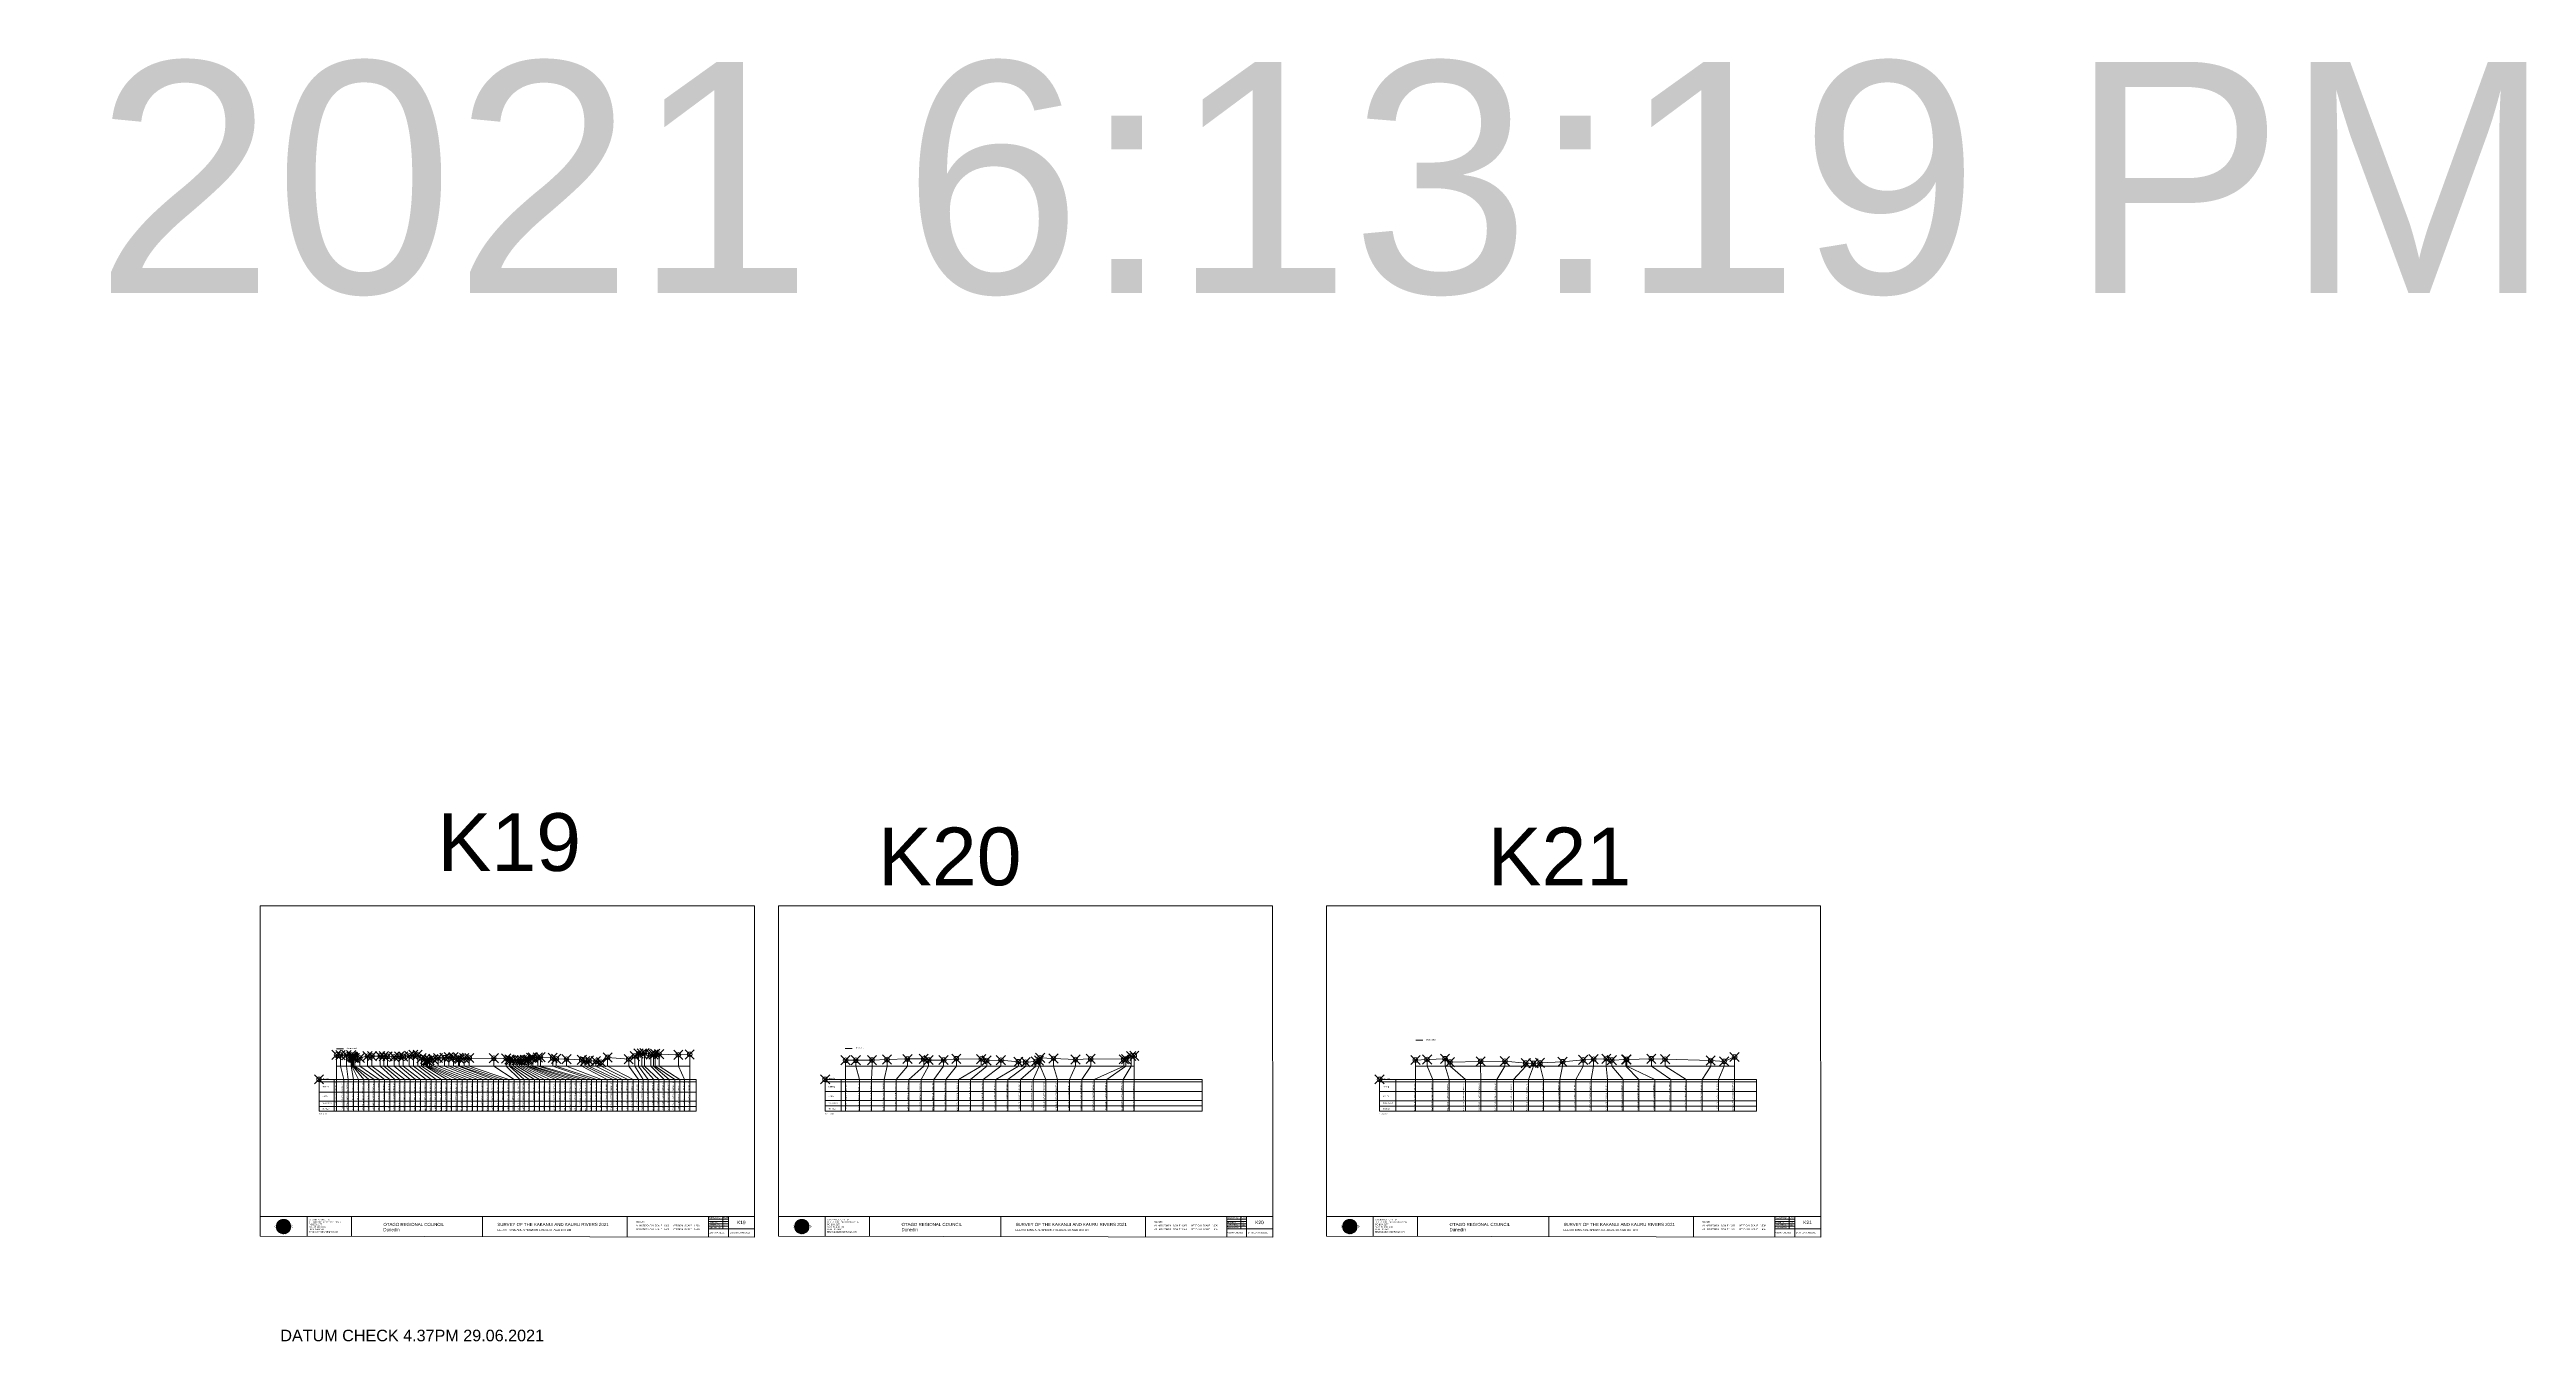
# Model space of a CAD drawing. Header units: millimetres. Extents: x -13804604 to 13046302109, y -19137686871 to 1424966580.
# Drawn here: x -803115 to 268924, y -68399 to 490536 of the extents above; entities that cross this region are included whole.
import ezdxf

# ---------------------------------------------------------------- set-up
doc = ezdxf.new("R2010")
doc.units = ezdxf.units.MM
doc.header["$PDMODE"] = 35
doc.header["$PDSIZE"] = 2000
doc.layers.get('0').update_dxf_attribs({"lineweight": 0})
doc.layers.add('geo', color=7, linetype='Continuous', lineweight=0)
doc.styles.get("Standard").update_dxf_attribs({"font": 'arial.ttf'})

# ---------------------------------------------------------------- blocks, each defined once
blk = doc.blocks.new('Geomatics_Circle_SPT')
at = {"layer": 'geo', "color": 2, "linetype": 'Continuous', "lineweight": 0}
for p, q in [((0, 25.2), (-25.2, 0)), ((-24.7, 4.9), (-4.9, 24.7)), ((-24.7, -4.9), (4.9, 24.7)), ((4.9, -24.7), (-24.7, 4.9)), ((-24.7, 0), (0, -24.7)), ((-9.7, 23.3), (-23.3, 9.6)), ((9.7, 23.3), (-23.3, -9.7)), ((-23.3, 9.7), (9.7, -23.3)), ((-21, 14), (-14, 21)), ((-21, -14), (14, 21)), ((14, -21), (-21, 14)), ((0, 0), (-17.8, 17.8)), ((0, 0), (-17.8, -17.8)), ((-14, 21), (21, -14)), ((21, 14), (-14, -21)), ((23.3, -9.7), (-9.7, 23.3)), ((-9.7, -23.3), (23.3, 9.7)), ((-4.9, 24.7), (24.7, -4.9)), ((24.7, 4.9), (-4.9, -24.7)), ((25.2, 0), (0, 25.2)), ((0, 0), (17.8, 17.8)), ((0, 0), (17.8, -17.8)), ((0, -24.8), (25.2, 0)), ((4.9, 24.7), (24.7, 4.9)), ((23.3, 9.7), (9.7, 23.3)), ((14, 21), (21, 14)), ((17.8, 18.1), (17.8, 18.1)), ((-4.9, -24.7), (-24.7, -4.9)), ((-23.3, -9.7), (-9.7, -23.3)), ((-14, -21), (-21, -14)), ((-17.8, -17.8), (-17.8, -17.8)), ((24.7, -4.9), (4.9, -24.7)), ((4.9, -24.7), (4.9, -24.7)), ((9.7, -23.3), (23.3, -9.7)), ((21, -14), (14, -21)), ((18.1, -17.8), (18.1, -17.8))]:
    blk.add_line(p, q, dxfattribs=at)
at = {"layer": 'geo', "color": 1, "linetype": 'Continuous', "lineweight": 0}
for p, q in [((-25.2, 0), (9.7, 23.3)), ((-25.2, 0), (-9.6, 23.3)), ((-25.2, 0), (23.3, 9.7)), ((-25.2, 0), (-23.3, 9.7)), ((-23.3, -9.7), (-25.2, 0)), ((-9.6, -23.3), (-25.2, 0)), ((9.7, -23.3), (-25.2, 0)), ((-4.9, 24.8), (-24.7, -4.9)), ((4.9, 24.7), (-24.7, 4.9)), ((14, 21), (-24.7, -4.9)), ((-14, 21), (-24.7, 4.9)), ((21, 14), (-24.7, 4.9)), ((-21, 14), (-24.7, -4.9)), ((0, 0), (-24.7, 4.9)), ((-24.7, 4.9), (-21, -14)), ((-24.7, 4.9), (-4.9, -24.7)), ((-24.7, 4.9), (14, -21)), ((-24.7, 4.9), (-24.7, 4.9)), ((0, 0), (-24.7, -4.9)), ((-23.3, 9.7), (0, 25.2)), ((-23.3, -9.6), (0, 25.2)), ((-23.3, -9.6), (17.8, 17.8)), ((-23.3, 9.7), (-17.8, 17.9)), ((-23.3, -9.6), (-17.8, 17.9)), ((-23.3, 9.7), (17.8, 17.8)), ((-17.8, -17.8), (-23.3, 9.7)), ((0, -25.2), (-23.3, 9.7)), ((-23.3, 9.7), (17.8, -17.8)), ((-23.3, 9.7), (25.2, 0)), ((-23.3, 9.4), (-23.3, 9.4)), ((-23.3, -9.7), (25.2, 0)), ((4.9, 24.8), (-21, -14)), ((-4.9, 24.7), (-21, 14)), ((14, 21), (-21, 14)), ((-14, 21), (-21, -14)), ((0, 0), (-21, 14)), ((-21, 14), (-14, -21)), ((-21, 14), (4.9, -24.7)), ((-21, 14), (-21, 14)), ((24.7, 4.9), (-21, 14)), ((0, 0), (-21, -14)), ((-17.9, 17.6), (-17.9, 17.6)), ((-17.8, 17.8), (9.7, 23.3)), ((-17.8, 17.8), (-9.6, 23.3)), ((-17.8, -17.8), (9.7, 23.3)), ((-17.8, -17.8), (-9.7, 23.3)), ((-9.7, -23.3), (-17.8, 17.8)), ((-17.8, 17.8), (9.7, -23.3)), ((-17.8, 17.8), (23.3, -9.6)), ((-17.8, 17.8), (23.3, 9.7)), ((-17.8, -17.8), (23.3, 9.7)), ((4.9, 24.7), (-14, 21)), ((-4.9, 24.7), (-14, -20.9)), ((0, 0), (-14, 21)), ((-14, 21), (-4.9, -24.7)), ((-14, 21), (-14, 21)), ((24.7, -4.9), (-14, 21)), ((21, 14), (-14, 21)), ((-14, -21), (24.7, 4.9)), ((0, 0), (-14, -21)), ((-9.8, 23.1), (-9.8, 23.1)), ((-9.7, 23.3), (0, 25.2)), ((-9.7, 23.3), (0, -25.2)), ((-9.7, -23.3), (0, 25.2)), ((-9.6, 23.3), (17.8, -17.8)), ((-9.6, 23.3), (25.2, 0)), ((-9.6, 23.3), (17.8, 17.8)), ((-9.6, -23.3), (17.8, 17.9)), ((25.2, 0), (-9.6, -23.3)), ((0, 0), (-4.9, 24.7)), ((-4.9, 24.7), (-4.9, 24.7)), ((21, -14), (-4.9, 24.7)), ((24.8, 4.9), (-4.9, 24.7)), ((14, 21), (-4.9, 24.7)), ((-4.9, -24.7), (21, 14)), ((0, 0), (-4.9, -24.7)), ((-0.2, 25.1), (-0.2, 25.1)), ((0, 25.2), (9.7, -23.3)), ((0, 25.2), (23.3, -9.7)), ((0, 25.2), (23.3, 9.7)), ((0, 25.2), (9.7, 23.3)), ((0, 0), (4.9, 24.7)), ((0, -25.2), (9.7, 23.3)), ((0, 0), (14, 21)), ((0, 0), (21, 14)), ((23.3, 9.7), (0, -25.2)), ((0, 0), (24.8, 4.9)), ((0, 0), (4.9, -24.7)), ((0, 0), (14, -21)), ((0, 0), (21, -14)), ((0, 0), (24.8, -4.9)), ((21, 14), (4.9, 24.8)), ((14, -21), (4.9, 24.7)), ((24.7, -4.9), (4.9, 24.7)), ((4.9, 24.7), (4.9, 24.7)), ((4.9, -24.7), (14, 21)), ((4.9, -24.7), (24.7, 4.9)), ((9.4, 23.3), (9.4, 23.3)), ((9.7, 23.3), (17.8, -17.8)), ((9.7, 23.3), (25.2, 0)), ((9.7, 23.3), (17.8, 17.9)), ((17.8, 17.8), (9.7, -23.3)), ((25.2, 0), (9.7, -23.3)), ((21, -14), (14, 21)), ((24.7, 4.9), (14, 21)), ((14, 21), (14, 21)), ((14, -21), (21, 14)), ((17.6, 17.9), (17.6, 17.9)), ((17.8, 17.8), (23.3, -9.7)), ((17.8, 17.8), (23.3, 9.7)), ((23.3, 9.7), (17.8, -17.8)), ((24.7, -4.9), (21, 14)), ((21, 14), (21, 14)), ((21, -14), (24.7, 4.9)), ((23.1, 9.8), (23.1, 9.8)), ((23.3, 9.7), (25.2, 0)), ((25.2, 0), (23.3, -9.6)), ((24.7, 4.9), (24.7, 4.9)), ((25.1, 0.2), (25.1, 0.2)), ((-25.2, 0), (23.3, -9.7)), ((-25.1, -0.2), (-25.1, -0.2)), ((-24.7, -4.9), (-24.7, -4.9)), ((-24.7, -4.9), (-14, -21)), ((-24.7, -4.9), (4.9, -24.7)), ((-24.7, -4.9), (21, -14)), ((-17.8, -17.8), (-23.3, -9.7)), ((0, -25.2), (-23.3, -9.6)), ((17.8, -17.8), (-23.3, -9.6)), ((-23.1, -9.8), (-23.1, -9.8)), ((-21, -14), (24.7, -4.9)), ((-21, -14), (-21, -14)), ((-21, -14), (-4.9, -24.7)), ((-21, -14), (14, -21)), ((23.3, -9.7), (-17.8, -17.8)), ((-9.6, -23.3), (-17.8, -17.8)), ((9.7, -23.3), (-17.8, -17.8)), ((-17.6, -17.9), (-17.6, -17.9)), ((-14, -21), (21, -14)), ((-14, -21), (-14, -21)), ((-14, -21), (4.9, -24.7)), ((17.8, -17.8), (-9.7, -23.3)), ((0, -25.2), (-9.7, -23.3)), ((-9.4, -23.3), (-9.4, -23.3)), ((-4.9, -24.7), (24.7, -4.9)), ((-4.9, -24.7), (14, -21)), ((-4.9, -24.7), (-4.9, -24.7)), ((23.3, -9.6), (0, -25.2)), ((9.7, -23.3), (0, -25.2)), ((0.2, -25.1), (0.2, -25.1)), ((4.9, -24.7), (21, -14)), ((4.9, -24.7), (4.9, -24.7)), ((17.8, -17.8), (9.7, -23.3)), ((9.8, -23.1), (9.8, -23.1)), ((14, -21), (24.7, -4.9)), ((14, -21), (14, -21)), ((23.3, -9.6), (17.8, -17.8)), ((17.9, -17.6), (17.9, -17.6)), ((21, -14), (21, -14)), ((23.3, -9.4), (23.3, -9.4)), ((24.7, -4.9), (24.7, -4.9))]:
    blk.add_line(p, q, dxfattribs=at)
at = {"layer": 'geo', "color": 114, "linetype": 'Continuous', "lineweight": 0}
for p, q in [((17.9, 17.8), (-25.2, 0)), ((-24.7, 4.9), (14, 21)), ((-24.7, -4.9), (21, 14)), ((-14, -21), (-24.7, 4.9)), ((9.7, 23.3), (-23.3, 9.7)), ((0, 0), (-23.3, 9.7)), ((-23.3, 9.7), (-9.7, -23.3)), ((0, 0), (-23.3, -9.7)), ((-4.9, -24.7), (-21, 14)), ((-20.9, 14), (4.9, 24.7)), ((24.8, 4.9), (-20.9, -14)), ((0, 25.2), (-17.8, 17.8)), ((-17.8, 17.8), (0, -25.2)), ((-14, 21), (-4.9, 24.7)), ((4.9, -24.7), (-14, 21)), ((0, 0), (-9.7, 23.3)), ((0, 0), (-9.7, -23.3)), ((-4.9, 24.7), (14, -21)), ((17.8, -17.8), (0, 25.2)), ((0, 0), (9.7, 23.3)), ((0, 0), (23.3, 9.7)), ((0, 0), (9.7, -23.3)), ((0, 0), (23.3, -9.7)), ((4.9, 24.7), (21, -14)), ((23.3, -9.7), (9.7, 23.3)), ((14, 21), (24.7, -4.9)), ((25.2, 0), (17.8, 17.8)), ((21, 14), (24.7, 4.9)), ((-25.2, 0), (-17.8, -17.8)), ((-21, -14), (-24.7, -4.9)), ((-17.8, -17.8), (25.2, 0)), ((24.8, -4.9), (-14, -21)), ((-9.6, -23.3), (23.3, -9.7)), ((21, -14), (-4.9, -24.8)), ((0, -25.2), (17.9, -17.8)), ((14, -21), (4.9, -24.8))]:
    blk.add_line(p, q, dxfattribs=at)
at = {"layer": 'geo', "color": 250, "linetype": 'Continuous', "lineweight": 0}
for p, q in [((0, 0), (-25.2, 0)), ((24.7, 4.9), (-24.7, 4.9)), ((-24.7, 4.9), (-24.7, -4.9)), ((-23.3, 9.7), (23.3, 9.7)), ((-23.3, 9.7), (-23.3, 9.7)), ((-23.3, -9.7), (-23.3, 9.7)), ((21, 14), (-21, 14)), ((-21, 14), (-21, -14)), ((-17.8, 17.8), (17.8, 17.8)), ((-17.8, -17.8), (-17.8, 17.8)), ((-14, 21), (-14, 21)), ((14, 21), (-14, 21)), ((-14, 20.9), (-14, -21)), ((-9.7, 23.3), (9.7, 23.3)), ((-9.7, -23.3), (-9.7, 23.3)), ((-4.9, 24.7), (4.9, 24.7)), ((-4.9, 24.7), (-4.9, -24.7)), ((0, 0), (0, 25.2)), ((0, 0), (0, -25.2)), ((0, 0), (25.2, 0)), ((4.9, 24.7), (4.9, -24.7)), ((9.7, -23.3), (9.7, 23.3)), ((14, 21), (14, -21)), ((17.8, -17.8), (17.8, 17.8)), ((21, 14), (21, 14)), ((21, -14), (21, 14)), ((23.3, 9.7), (23.3, -9.7)), ((24.7, 4.9), (24.7, 4.9)), ((24.7, -4.9), (24.7, 4.9)), ((-24.7, -4.9), (24.7, -4.9)), ((23.3, -9.7), (-23.3, -9.7)), ((-21, -14), (21, -14)), ((17.8, -17.8), (-17.8, -17.8)), ((-14, -21), (14, -21)), ((9.7, -23.3), (-9.7, -23.3)), ((-4.9, -24.7), (4.9, -24.7))]:
    blk.add_line(p, q, dxfattribs=at)
blk = doc.blocks.new('GeomaticsNZ TITLE BLOCK')
at = {"color": 7, "linetype": 'Continuous', "lineweight": 0}
for p, q in [((0, 95), (0, 1579)), ((0, 1579), (2363, 1579)), ((2363, 1579), (2364, 95)), ((2364, 95), (0, 95)), ((0, 95), (0, 0)), ((0, 0), (2364, -4)), ((16, 95), (2364, 95)), ((224, 95), (224, 0)), ((2364, 95), (383, 95)), ((436, 95), (436, -1)), ((1063, 95), (1063, -2)), ((1755, 95), (1755, -3)), ((2144, 95), (2144, -3)), ((2144, 82), (2239, 82)), ((2144, 71), (2239, 71)), ((2144, 60), (2239, 60)), ((2144, 49), (2239, 49)), ((2144, 35), (2364, 35)), ((2212, 95), (2212, 36)), ((2239, 95), (2239, -3)), ((2364, -4), (2364, 95))]:
    blk.add_line(p, q, dxfattribs=at)
at = {"color": 7, "linetype": 'Continuous', "lineweight": 0, "xscale": 1.36, "yscale": 1.36, "zscale": 1.36}
blk.add_blockref('Geomatics_Circle_SPT', (112, 46), dxfattribs=at)
at = {"color": 7, "linetype": 'Continuous', "lineweight": 0}
for s, p in [('PK&RR', (2213, 85)), ('ST', (2220, 64)), ('PK', (2220, 51))]:
    blk.add_text(s, height=5, dxfattribs=at).set_placement(p)
at = {"color": 7, "linetype": 'Continuous', "lineweight": 0, "attachment_point": 1}
for s, width, heights, insert, char_height in [('{\\C256;Geomatics N.Z. LTD                   }', 125.08, [15.8], (69, 50), 7), ('{\\C256;GEOMATICS N.Z. LTD                   \\PTELEPHONE:  M 021 023 6 00 55;\\PPO BOX 2177\\PSOUTH DUNEDIN\\PDUNEDIN 9044\\PEmail: geomaticsnz@gmail.com}', 3535.73, [94.7], (234, 83), 7), ('{\\C256;OTAGO REGIONAL COUNCIL\\PDunedin}', 3535.73, [0], (589, 64), 15), ('{\\C256;SURVEY OF THE KAKANUI AND KAURU RIVERS 2021}', 3535.73, [0], (1134, 64), 15), ('{\\C256;ELEVATIONS ARE SHOWN IN LOCAL OTAGO DATUM}', 3535.73, [0], (1134, 35), 10), ('{\\C256;Surveyed by:}', 3535.73, [0], (2145, 92), 7), ('{\\C256;Checked by:}', 3535.73, [0], (2145, 59), 7), ('{\\C256;Approved by:}', 3535.73, [0], (2145, 46), 7), ('{\\C256;JOB No 0032021}', 3535.73, [0], (2145, 21), 7), ('{\\C256;Drawn by:}', 3535.73, [0], (2146, 70), 7), ('{\\C256;Drawn:16-JUNE-2021}', 3535.73, [0], (2245, 21), 7)]:
    blk.add_mtext_dynamic_manual_height_columns(s, width=width, gutter_width=159, heights=heights, dxfattribs=dict(at, insert=insert, char_height=char_height))

msp = doc.modelspace()

# ---------------------------------------------------------------- linework, layer by layer
at = {"color": 7, "lineweight": 0}
for p, q in [((-678924.852, 55554), (-678924.852, 31248.305)), ((-677177.599, 55504), (-677177.599, 50743.884)), ((-674606.679, 55464), (-674606.679, 50703.884)), ((-672552.59, 55504), (-672552.59, 50743.884)), ((-672306.163, 54924), (-672306.163, 50743.884)), ((-671864.616, 54744), (-671864.616, 50743.884)), ((-671514.081, 54334), (-671514.081, 50743.884)), ((-670949.373, 54214), (-670949.373, 50743.884)), ((-668845.198, 54254), (-668845.198, 50743.884)), ((-665461.04, 55024), (-665461.04, 50743.884)), ((-663569.022, 55065), (-663569.022, 50743.884)), ((-660004.256, 55095), (-660004.256, 50743.884)), ((-658472.622, 55005), (-658472.622, 50743.884)), ((-656869.519, 54945), (-656869.519, 50743.884)), ((-653988.609, 54745), (-653988.609, 50743.884)), ((-651742.943, 54955), (-651742.943, 50743.884)), ((-649990.196, 54905), (-649990.196, 50743.884)), ((-647417.953, 55504), (-647417.953, 50743.884)), ((-645643.851, 55504), (-645643.851, 50743.884)), ((-643765.997, 55605), (-643765.997, 50844.884)), ((-642161.897, 54185), (-642161.897, 50743.884)), ((-640551.089, 53855), (-640551.089, 50743.884)), ((-637060.523, 53765), (-637060.523, 50743.884)), ((-632196.846, 54326), (-632196.846, 50743.884)), ((-630254.223, 54626), (-630254.223, 50743.884)), ((-628236.402, 54546), (-628236.402, 50743.884)), ((-626155.499, 54286), (-626155.499, 50743.884)), ((-625727.34, 54286), (-625727.34, 50743.884)), ((-623694.114, 54196), (-623694.114, 50743.884)), ((-621431.197, 54226), (-621431.197, 50743.884)), ((-610804.611, 54116), (-610804.611, 50743.884)), ((-605439.805, 54007), (-605439.805, 50743.884)), ((-604062, 53617), (-604062, 50743.884)), ((-595844.497, 53607), (-595844.497, 50743.884)), ((-594702.533, 54307), (-594702.533, 50743.884)), ((-591780.117, 54417), (-591780.117, 50743.884)), ((-590642.49, 54587), (-590642.49, 50743.884)), ((-585355.148, 54287), (-585355.148, 50743.884)), ((-583807.732, 53857), (-583807.732, 50743.884)), ((-579368.558, 53717), (-579368.558, 50743.884)), ((-561568.061, 54494), (-561568.061, 50743.884)), ((-552451.336, 53744), (-552451.336, 50743.884)), ((-549783.07, 55054), (-549783.07, 50743.884)), ((-548174.889, 56129), (-548174.889, 50743.884)), ((-546748.829, 56199), (-546748.829, 50743.884)), ((-545604.52, 56389), (-545604.52, 50743.884)), ((-542884.158, 55749), (-542884.158, 50743.884)), ((-541708.775, 55749), (-541708.775, 50743.884)), ((-540945.28, 56119), (-540945.28, 50743.884)), ((-539308.131, 55899), (-539308.131, 50743.884)), ((-530945.809, 55609), (-530945.809, 50743.884)), ((-526048.617, 55779), (-526048.617, 31248.305)), ((-431801.014, 53838), (-431801.014, 50743.884)), ((-424781.344, 53868), (-424781.344, 50743.884)), ((-410637.162, 53949), (-410637.162, 50743.884)), ((-399850.258, 53810), (-399850.258, 50743.884)), ((-374381.685, 54291), (-374381.685, 50743.884)), ((-368593.044, 54061), (-368593.044, 50743.884)), ((-352490.931, 53852), (-352490.931, 50743.884)), ((-338186.315, 53703), (-338186.315, 50743.884)), ((-337213.005, 53783), (-337213.005, 50743.884)), ((-333613.301, 55203), (-333613.301, 31248.305)), ((-73827.722, 54666), (-73827.722, 31248.305)), ((-678924.852, 50743.884), (-526048.617, 50743.884)), ((-678924.852, 45000), (-526048.617, 45000)), ((-677177.599, 50743.884), (-675750.982, 45000)), ((-675750.982, 31248.305), (-675750.982, 45000)), ((-674606.679, 50743.884), (-673923.922, 45000)), ((-673923.922, 31248.305), (-673923.922, 45000)), ((-672552.59, 50743.884), (-671539.394, 45000)), ((-672306.163, 50743.884), (-669412.193, 45000)), ((-671864.616, 50743.884), (-667096.28, 45000)), ((-671539.394, 31248.305), (-671539.394, 45000)), ((-671514.081, 50743.884), (-664866.151, 45000)), ((-670949.373, 50743.884), (-662636.01, 45000)), ((-669412.193, 31248.305), (-669412.193, 45000)), ((-660435.496, 45000), (-668845.198, 50743.884)), ((-667096.28, 31248.305), (-667096.28, 45000)), ((-658196.928, 45000), (-665461.04, 50743.884)), ((-664866.151, 31248.305), (-664866.151, 45000)), ((-655878.89, 45000), (-663569.022, 50743.884)), ((-662636.01, 31248.305), (-662636.01, 45000)), ((-660435.496, 31248.305), (-660435.496, 45000)), ((-653653.581, 45000), (-660004.256, 50743.884)), ((-651449.327, 45000), (-658472.622, 50743.884)), ((-658196.928, 31248.305), (-658196.928, 45000)), ((-656869.519, 50743.884), (-649296.604, 45000)), ((-655878.89, 31248.305), (-655878.89, 45000)), ((-653988.609, 50743.884), (-646983.556, 45000)), ((-653653.581, 31248.305), (-653653.581, 45000)), ((-644789.501, 45000), (-651742.943, 50743.884)), ((-651449.327, 31248.305), (-651449.327, 45000)), ((-649990.196, 50743.884), (-642523.262, 45000)), ((-649296.604, 31248.305), (-649296.604, 45000)), ((-647417.953, 50743.884), (-640113.466, 45000)), ((-646983.556, 31248.305), (-646983.556, 45000)), ((-645643.851, 50743.884), (-637946.949, 45000)), ((-644789.501, 31248.305), (-644789.501, 45000)), ((-643765.997, 50844.884), (-635751.158, 45000)), ((-642523.262, 31248.305), (-642523.262, 45000)), ((-642161.897, 50743.884), (-633526.08, 45000)), ((-640551.089, 50743.884), (-631232.606, 45000)), ((-640113.466, 31248.305), (-640113.466, 45000)), ((-639895.025, 53345), (-639895.025, 50743.884)), ((-639895.025, 50743.884), (-629152.844, 45000)), ((-639469.698, 52955), (-639469.698, 50743.884)), ((-626711.394, 45000), (-639469.698, 50743.884)), ((-638598.461, 53335), (-638598.461, 50743.884)), ((-624563.819, 45000), (-638598.461, 50743.884)), ((-637946.949, 31248.305), (-637946.949, 45000)), ((-637060.523, 50743.884), (-622311.057, 45000)), ((-635751.158, 31248.305), (-635751.158, 45000)), ((-633526.08, 31248.305), (-633526.08, 45000)), ((-617860.464, 45000), (-632196.846, 50743.884)), ((-631232.606, 31248.305), (-631232.606, 45000)), ((-615593.739, 45000), (-630254.223, 50743.884)), ((-629152.844, 31248.305), (-629152.844, 45000)), ((-613268.124, 45000), (-628236.402, 50743.884)), ((-626711.394, 31248.305), (-626711.394, 45000)), ((-610971.954, 45000), (-626155.499, 50743.884)), ((-625727.34, 50743.884), (-608834.409, 45000)), ((-624563.819, 31248.305), (-624563.819, 45000)), ((-606683.738, 45000), (-623694.114, 50743.884)), ((-622311.057, 31248.305), (-622311.057, 45000)), ((-621431.197, 50743.884), (-604379.444, 45000)), ((-617860.464, 31248.305), (-617860.464, 45000)), ((-615593.739, 31248.305), (-615593.739, 45000)), ((-613268.124, 31248.305), (-613268.124, 45000)), ((-610971.954, 31248.305), (-610971.954, 45000)), ((-610804.611, 50743.884), (-601998.34, 45000)), ((-608834.409, 31248.305), (-608834.409, 45000)), ((-606683.738, 31248.305), (-606683.738, 45000)), ((-605439.805, 50743.884), (-599540.425, 45000)), ((-604379.444, 31248.305), (-604379.444, 45000)), ((-597658.593, 45000), (-604062, 50743.884)), ((-603458.658, 53347), (-603458.658, 50743.884)), ((-603458.658, 50743.884), (-595584.72, 45000)), ((-602358.147, 53247), (-602358.147, 50743.884)), ((-602358.147, 50743.884), (-593230.268, 45000)), ((-601998.34, 31248.305), (-601998.34, 45000)), ((-600876.129, 53267), (-600876.129, 50743.884)), ((-600876.129, 50743.884), (-591019.384, 45000)), ((-599706.444, 53257), (-599706.444, 50743.884)), ((-588819.149, 45000), (-599706.444, 50743.884)), ((-599540.425, 31248.305), (-599540.425, 45000)), ((-598697.113, 53327), (-598697.113, 50743.884)), ((-586533.373, 45000), (-598697.113, 50743.884)), ((-597658.593, 31248.305), (-597658.593, 45000)), ((-597375.807, 53447), (-597375.807, 50743.884)), ((-597375.807, 50743.884), (-584122.812, 45000)), ((-596449.532, 53367), (-596449.532, 50743.884)), ((-582043.245, 45000), (-596449.532, 50743.884)), ((-579742.813, 45000), (-595844.497, 50743.884)), ((-595584.72, 31248.305), (-595584.72, 45000)), ((-577419.238, 45000), (-594702.533, 50743.884)), ((-593230.268, 31248.305), (-593230.268, 45000)), ((-572827.081, 45000), (-591780.117, 50743.884)), ((-591019.384, 31248.305), (-591019.384, 45000)), ((-590642.49, 49838.592), (-590642.49, 49826.884)), ((-588819.149, 31248.305), (-588819.149, 45000)), ((-586533.373, 31248.305), (-586533.373, 45000)), ((-585355.148, 50743.884), (-568588.744, 45000)), ((-584122.812, 31248.305), (-584122.812, 45000)), ((-583807.732, 50743.884), (-566334.039, 45000)), ((-582043.245, 31248.305), (-582043.245, 45000)), ((-579742.813, 31248.305), (-579742.813, 45000)), ((-579368.558, 50743.884), (-564167.814, 45000)), ((-577419.238, 31248.305), (-577419.238, 45000)), ((-572827.081, 31248.305), (-572827.081, 45000)), ((-572758.277, 53468), (-572758.277, 50743.884)), ((-572758.277, 50743.884), (-561825.892, 45000)), ((-571273.552, 52928), (-571273.552, 50743.884)), ((-570627.222, 31248.305), (-570627.222, 45000)), ((-569647.452, 53108), (-569647.452, 50743.884)), ((-569647.452, 50743.884), (-557258.322, 45000)), ((-568588.744, 31248.305), (-568588.744, 45000)), ((-566631.448, 52828), (-566631.448, 50743.884)), ((-566631.448, 50743.884), (-555204.023, 45000)), ((-566334.039, 31248.305), (-566334.039, 45000)), ((-564416.323, 52403), (-564416.323, 50743.884)), ((-564416.323, 50743.884), (-552820.029, 45000)), ((-564167.814, 31248.305), (-564167.814, 45000)), ((-561825.892, 31248.305), (-561825.892, 45000)), ((-561568.061, 50743.884), (-550537.47, 45000)), ((-557258.322, 31248.305), (-557258.322, 45000)), ((-555204.023, 31248.305), (-555204.023, 45000)), ((-552820.029, 31248.305), (-552820.029, 45000)), ((-550537.47, 31248.305), (-550537.47, 45000)), ((-549783.07, 50743.884), (-546200.613, 45000)), ((-548174.889, 50743.884), (-543968.784, 45000)), ((-546748.829, 50743.884), (-541610.142, 45000)), ((-546200.613, 31248.305), (-546200.613, 45000)), ((-545604.52, 50743.884), (-539352.949, 45000)), ((-543968.784, 31248.305), (-543968.784, 45000)), ((-542884.158, 50743.884), (-537121.12, 45000)), ((-541708.775, 50743.884), (-534997.525, 45000)), ((-541610.142, 31248.305), (-541610.142, 45000)), ((-540945.28, 50743.884), (-532485.226, 45000)), ((-539352.949, 31248.305), (-539352.949, 45000)), ((-539308.131, 50743.884), (-530369.597, 45000)), ((-537121.12, 31248.305), (-537121.12, 45000)), ((-534997.525, 31248.305), (-534997.525, 45000)), ((-532485.226, 31248.305), (-532485.226, 45000)), ((-530945.809, 50743.884), (-528253.968, 45000)), ((-530369.597, 31248.305), (-530369.597, 45000)), ((-528253.968, 31248.305), (-528253.968, 45000)), ((-467434.344, 45000), (-316673.631, 45000)), ((-458585.362, 53277), (-458585.362, 31248.305)), ((-458585.362, 50743.884), (-333613.301, 50743.884)), ((-454151.745, 53277), (-454151.745, 50743.884)), ((-454151.745, 50743.884), (-452603.707, 45000)), ((-452603.707, 31248.305), (-452603.707, 45000)), ((-447133.653, 50743.884), (-447326.906, 45000)), ((-447326.906, 31248.305), (-447326.906, 45000)), ((-447133.653, 53357), (-447133.653, 50743.884)), ((-440633.91, 50743.884), (-441949.715, 45000)), ((-441949.715, 31248.305), (-441949.715, 45000)), ((-440633.91, 53588), (-440633.91, 50743.884)), ((-431801.014, 50743.884), (-436621.032, 45000)), ((-436621.032, 31248.305), (-436621.032, 45000)), ((-424781.344, 50743.884), (-431244.879, 45000)), ((-431244.879, 31248.305), (-431244.879, 45000)), ((-422635.517, 50743.884), (-425872.747, 45000)), ((-425872.747, 31248.305), (-425872.747, 45000)), ((-422635.517, 53379), (-422635.517, 50743.884)), ((-416168.096, 53379), (-416168.096, 50743.884)), ((-410637.162, 50743.884), (-415203.579, 45000)), ((-415203.579, 31248.305), (-415203.579, 45000)), ((-399850.258, 50743.884), (-409754.663, 45000)), ((-409754.663, 31248.305), (-409754.663, 45000)), ((-397507.069, 50743.884), (-404453.088, 45000)), ((-404453.088, 31248.305), (-404453.088, 45000)), ((-391345.794, 50743.884), (-399038.154, 45000)), ((-399038.154, 31248.305), (-399038.154, 45000)), ((-397507.069, 53190), (-397507.069, 50743.884)), ((-383798.208, 50743.884), (-393615.957, 45000)), ((-393615.957, 31248.305), (-393615.957, 45000)), ((-391345.794, 53310), (-391345.794, 50743.884)), ((-380622.062, 50743.884), (-388373.267, 45000)), ((-388373.267, 31248.305), (-388373.267, 45000)), ((-383798.208, 52650), (-383798.208, 50743.884)), ((-376213.113, 50743.884), (-382871.432, 45000)), ((-382871.432, 31248.305), (-382871.432, 45000)), ((-380622.062, 52451), (-380622.062, 50743.884)), ((-374856.593, 50743.884), (-377339.636, 45000)), ((-377339.636, 31248.305), (-377339.636, 45000)), ((-376213.113, 52721), (-376213.113, 50743.884)), ((-374856.593, 53141), (-374856.593, 50743.884)), ((-374381.685, 50743.884), (-371940.007, 45000)), ((-371940.007, 31248.305), (-371940.007, 45000)), ((-368593.044, 50743.884), (-366891.611, 45000)), ((-366891.611, 31248.305), (-366891.611, 45000)), ((-359075.751, 50743.884), (-361663.578, 45000)), ((-361663.578, 31248.305), (-361663.578, 45000)), ((-359075.751, 53572), (-359075.751, 50743.884)), ((-352490.931, 50743.884), (-356385.09, 45000)), ((-356385.09, 31248.305), (-356385.09, 45000)), ((-338186.315, 50743.884), (-350952.257, 45000)), ((-350952.257, 31248.305), (-350952.257, 45000)), ((-337213.005, 50743.884), (-345541.733, 45000)), ((-345541.733, 31248.305), (-345541.733, 45000)), ((-211940.214, 53349), (-211940.214, 31248.305)), ((-206890.852, 50743.884), (-204385.392, 45000)), ((-199132.367, 50743.884), (-197300.971, 45000)), ((-196971.057, 50743.884), (-190341.713, 45000)), ((-183719.57, 50743.884), (-183672.113, 45000)), ((-173226.303, 50743.884), (-176693.744, 45000)), ((-164191.893, 50743.884), (-169503.91, 45000)), ((-160840.936, 50743.884), (-162948.471, 45000)), ((-158025.267, 50743.884), (-156452.988, 45000)), ((-148246.549, 50743.884), (-149507.491, 45000)), ((-139342.589, 50743.884), (-142561.994, 45000)), ((-129317.31, 50743.884), (-128863.791, 45000)), ((-126929.649, 50743.884), (-122096.079, 45000)), ((-120859.956, 50743.884), (-115259.023, 45000)), ((-120496.955, 50743.884), (-108347.946, 45000)), ((-109823.73, 50743.884), (-101465.502, 45000)), ((-103877.457, 50743.884), (-94723.663, 45000)), ((-84152.318, 50743.884), (-87801.685, 45000)), ((-78308.142, 50743.884), (-80748.521, 45000)), ((-679052.478, 31248.305), (-526048.617, 31248.305)), ((-467434.344, 31248.305), (-317757.927, 31248.305))]:
    msp.add_line(p, q, dxfattribs=at)
at = {"color": 1, "linetype": 'Continuous', "lineweight": 0}
for p, q in [((-678919.664, 58153.7), (-675847.492, 58153.7)), ((-458742.993, 58410.662), (-455670.82, 58410.662)), ((-211759.644, 61920.151), (-208687.472, 61920.151))]:
    msp.add_line(p, q, dxfattribs=at)
at = {"lineweight": 0}
for p, q in [((-199132.367, 53920), (-199132.367, 50743.884)), ((-134842.709, 53723), (-134842.709, 50743.884)), ((-129317.31, 53863), (-129317.31, 50743.884)), ((-120496.955, 53613), (-120496.955, 50743.884)), ((-109823.73, 53914), (-109823.73, 50743.884)), ((-103877.457, 53734), (-103877.457, 50743.884)), ((-227450.048, 45000), (-64286.6, 45000)), ((-211940.214, 50743.884), (-73827.722, 50743.884)), ((-206890.852, 53589), (-206890.852, 50743.884)), ((-204385.392, 45000), (-204385.392, 31248.305)), ((-197300.971, 31248.305), (-197300.971, 45000)), ((-196971.057, 52460), (-196971.057, 50743.884)), ((-190341.713, 31248.305), (-190341.713, 45000)), ((-183719.57, 52790), (-183719.57, 50743.884)), ((-183672.113, 31248.305), (-183672.113, 45000)), ((-176693.744, 31248.305), (-176693.744, 45000)), ((-173226.303, 52841), (-173226.303, 50743.884)), ((-169503.91, 31248.305), (-169503.91, 45000)), ((-164191.893, 52041), (-164191.893, 50743.884)), ((-162948.471, 31248.305), (-162948.471, 45000)), ((-160840.936, 51912), (-160840.936, 50743.884)), ((-158025.267, 52112), (-158025.267, 50743.884)), ((-156452.988, 31248.305), (-156452.988, 45000)), ((-149507.491, 31248.305), (-149507.491, 45000)), ((-148246.549, 52622), (-148246.549, 50743.884)), ((-142561.994, 31248.305), (-142561.994, 45000)), ((-139342.589, 53403), (-139342.589, 50743.884)), ((-128863.791, 31248.305), (-128863.791, 45000)), ((-126929.649, 53323), (-126929.649, 50743.884)), ((-122096.079, 31248.305), (-122096.079, 45000)), ((-120859.956, 53576.674), (-120859.956, 50743.884)), ((-115259.023, 31248.305), (-115259.023, 45000)), ((-108347.946, 31248.305), (-108347.946, 45000)), ((-101465.502, 31248.305), (-101465.502, 45000)), ((-94723.663, 31248.305), (-94723.663, 45000)), ((-87801.685, 31248.305), (-87801.685, 45000)), ((-84152.318, 53115), (-84152.318, 50743.884)), ((-80748.521, 31248.305), (-80748.521, 45000)), ((-78308.142, 52785), (-78308.142, 50743.884)), ((-227450.048, 31248.305), (-64286.6, 31248.305))]:
    msp.add_line(p, q, dxfattribs=at)
at = {"color": 7, "linetype": 'Continuous', "lineweight": 0}
for p, q in [((-686473.214, 45000), (-523309.766, 45000)), ((-686473.214, 45000), (-686473.214, 31248.305)), ((-686473.214, 43982.376), (-523309.766, 43982.376)), ((-679912.102, 45000), (-679912.102, 31248.305)), ((-523309.766, 45000), (-523309.766, 31248.305)), ((-467434.344, 45000), (-304270.896, 45000)), ((-467434.344, 45000), (-467434.344, 31248.305)), ((-467434.344, 43982.376), (-304270.896, 43982.376)), ((-460421.195, 45000), (-460421.195, 31248.305)), ((-304270.896, 45000), (-304270.896, 31248.305)), ((-227450.048, 45000), (-64286.6, 45000)), ((-227450.048, 45000), (-227450.048, 31248.305)), ((-227450.048, 43982.376), (-64286.6, 43982.376)), ((-220436.899, 45000), (-220436.899, 31248.305)), ((-64286.6, 45000), (-64286.6, 31248.305)), ((-686473.214, 39457.554), (-523309.766, 39457.554)), ((-686473.214, 35508.116), (-523309.766, 35508.116)), ((-686473.214, 33307.04), (-523309.766, 33307.04)), ((-467434.344, 39745.785), (-304270.896, 39745.785)), ((-467434.344, 35892.425), (-304270.896, 35892.425)), ((-467434.344, 33595.271), (-304270.896, 33595.271)), ((-227450.048, 39745.785), (-64286.6, 39745.785)), ((-227450.048, 35753.552), (-64286.6, 35753.552)), ((-227450.048, 33322.99), (-64286.6, 33322.99)), ((-686473.214, 31248.305), (-523309.766, 31248.305)), ((-683292.05, 29878.784), (-683292.05, 29878.784)), ((-467434.344, 31248.305), (-304270.896, 31248.305)), ((-464253.18, 29878.784), (-464253.18, 29878.784)), ((-227450.048, 31248.305), (-64286.6, 31248.305)), ((-224268.884, 29878.784), (-224268.884, 29878.784))]:
    msp.add_line(p, q, dxfattribs=at)
at = {"color": 1, "lineweight": 0}
for points in [[(-526048.617, 55779), (-530945.809, 55609), (-539308.131, 55899), (-540945.28, 56119), (-541708.775, 55749), (-542884.158, 55749), (-545604.52, 56389), (-546748.829, 56199), (-548174.889, 56129), (-549783.07, 55054), (-552451.336, 53744), (-561568.061, 54494), (-564416.323, 52403), (-566631.448, 52828), (-569647.452, 53108), (-571273.552, 52928), (-572758.277, 53468), (-579368.558, 53717), (-583807.732, 53857), (-585355.148, 54287), (-590642.49, 54587), (-591780.117, 54417), (-593945.153, 54417), (-594702.533, 54307), (-595844.497, 53607), (-596449.532, 53367), (-597375.807, 53447), (-598697.113, 53327), (-600876.129, 53267), (-602358.147, 53247), (-603458.658, 53347), (-604062, 53617), (-605439.805, 54007), (-621431.197, 54226), (-623694.114, 54196), (-625727.34, 53896), (-625727.34, 54286), (-628236.402, 54546), (-630254.223, 54626), (-632196.846, 54326), (-634975.904, 54246), (-637060.523, 53765), (-638598.461, 53335), (-639469.698, 52955), (-639895.025, 53345), (-640551.089, 53855), (-642161.897, 54185), (-643765.997, 55605), (-645643.851, 55585), (-647417.953, 55175), (-649990.196, 54905), (-651742.943, 54955), (-653988.609, 54745), (-656869.519, 54945), (-658472.622, 55005), (-660004.256, 55095), (-663569.022, 55065), (-665461.04, 55024), (-668845.198, 54254), (-670949.373, 54214), (-671514.081, 54334), (-671864.616, 54744), (-672306.163, 54924), (-672552.59, 55504), (-674606.679, 55464), (-677177.599, 55504), (-678924.852, 55554)], [(-458585.362, 53277), (-454151.745, 53277), (-447133.653, 53327), (-440633.91, 53558), (-431801.014, 53808), (-424781.344, 53838), (-422635.517, 53349), (-416168.096, 53349), (-410637.162, 53919), (-399850.258, 53780), (-397507.069, 53160), (-391345.794, 53280), (-383798.208, 52620), (-380622.062, 52421), (-376213.113, 52691), (-374856.593, 53111), (-374381.685, 54261), (-368593.044, 54031), (-359075.751, 53542), (-352490.931, 53822), (-338186.315, 53673), (-337213.005, 53753), (-334950.609, 55093), (-333613.301, 55203)], [(-211940.214, 53349), (-206890.852, 53589), (-199132.367, 53920), (-196971.057, 52460), (-183719.57, 52790), (-173226.303, 52841), (-164191.893, 52041), (-160840.936, 51912), (-158025.267, 52112), (-148246.549, 52622), (-139342.589, 53403), (-134842.709, 53723), (-129317.31, 53863), (-126929.649, 53323), (-120708.605, 53583), (-120496.955, 53613), (-109823.73, 53914), (-103877.457, 53734), (-84152.318, 53115), (-78308.142, 52785), (-73827.722, 54666)]]:
    msp.add_lwpolyline(points, dxfattribs=at)
at = {"color": 7, "lineweight": 0}
for points in [[(-634975.904, 54246), (-634975.904, 50743.884), (-620092.046, 45000), (-620092.046, 31248.305)], [(-593945.153, 54407), (-593945.153, 50743.884), (-575125.436, 45000), (-575125.436, 31248.305)], [(-334950.609, 55093), (-334950.609, 50743.884), (-338490.01, 45000), (-338490.01, 31248.305)], [(-590642.49, 50743.884), (-570627.222, 45000)], [(-571273.552, 50743.884), (-559296.545, 45000), (-559296.545, 31248.305)], [(-552451.336, 50743.884), (-548269.98, 45000), (-548269.98, 31248.305)], [(-416168.096, 53349), (-416168.096, 50743.884), (-420429.058, 45000), (-420429.058, 31248.305)]]:
    msp.add_lwpolyline(points, dxfattribs=at)
at = {"lineweight": 0}
msp.add_lwpolyline([(-134842.709, 50743.884), (-135895.088, 45000), (-135895.088, 31248.305)], dxfattribs=at)
at = {"color": 7, "lineweight": 0}
for p in [(-678924.852, 55554), (-677177.599, 55504), (-674606.679, 55464), (-672552.59, 55504), (-672306.163, 54924), (-671864.616, 54744), (-671514.081, 54334), (-670949.373, 54214), (-668845.198, 54254), (-665461.04, 55024), (-663569.022, 55065), (-660004.256, 55095), (-658472.622, 55005), (-656869.519, 54945), (-653988.609, 54745), (-651742.943, 54955), (-649990.196, 54905), (-647417.953, 55175), (-645643.851, 55585), (-643765.997, 55605), (-642161.897, 54185), (-640551.089, 53855), (-639895.025, 53345), (-639469.698, 52955), (-638598.461, 53335), (-637060.523, 53765), (-634975.904, 54246), (-632196.846, 54326), (-630254.223, 54626), (-628236.402, 54546), (-626155.499, 54286), (-625727.34, 53896), (-623694.114, 54196), (-621431.197, 54226), (-610804.611, 54116), (-605439.805, 54007), (-604062, 53617), (-603458.658, 53347), (-602358.147, 53247), (-600876.129, 53267), (-599706.444, 53257), (-598697.113, 53327), (-597375.807, 53447), (-596449.532, 53367), (-595844.497, 53607), (-594702.533, 54307), (-593945.153, 54407), (-591780.117, 54417), (-590642.49, 54587), (-585355.148, 54287), (-583807.732, 53857), (-579368.558, 53717), (-572758.277, 53468), (-571273.552, 52928), (-569647.452, 53108), (-566631.448, 52828), (-564416.323, 52403), (-561568.061, 54494), (-552451.336, 53744), (-549783.07, 55054), (-548174.889, 56129), (-546748.829, 56199), (-545604.52, 56389), (-542884.158, 55749), (-541708.775, 55749), (-540945.28, 56119), (-539308.131, 55899), (-530945.809, 55609), (-526048.617, 55779), (-458585.362, 53277), (-454151.745, 53247), (-447133.653, 53327), (-440633.91, 53558), (-431801.014, 53808), (-424781.344, 53838), (-422635.517, 53349), (-416168.096, 53349), (-410637.162, 53919), (-399850.258, 53780), (-397507.069, 53160), (-391345.794, 53280), (-383798.208, 52620), (-380622.062, 52421), (-376213.113, 52691), (-374856.593, 53111), (-374381.685, 54261), (-368593.044, 54031), (-359075.751, 53542), (-352490.931, 53822), (-338186.315, 53673), (-337213.005, 53753), (-334950.609, 55093), (-333613.301, 55203)]:
    msp.add_point(p, dxfattribs=at)
at = {"lineweight": 0}
for p in [(-211940.214, 53349), (-206890.852, 53589), (-199132.367, 53920), (-196971.057, 52460), (-183719.57, 52790), (-173226.303, 52841), (-164191.893, 52041), (-160840.936, 51912), (-158025.267, 52112), (-148246.549, 52622), (-139342.589, 53403), (-134842.709, 53723), (-129317.31, 53863), (-126929.649, 53323), (-120708.605, 53583), (-120496.955, 53613), (-109823.73, 53914), (-103877.457, 53734), (-84152.318, 53115), (-78308.142, 52785), (-73827.722, 54666)]:
    msp.add_point(p, dxfattribs=at)
at = {"color": 7, "linetype": 'Continuous', "lineweight": 0}
for p in [(-686473.214, 45000), (-467434.344, 45000)]:
    msp.add_point(p, dxfattribs=at)
at = {"linetype": 'Continuous', "lineweight": 0}
msp.add_point((-227450.048, 45000), dxfattribs=at)

# ---------------------------------------------------------------- block references
at = {"color": 7, "linetype": 'Continuous', "lineweight": 0, "xscale": 90.52460151977424, "yscale": 90.52460151977424, "zscale": 90.52460151977424}
for p in [(-711941.235, -22888.858), (-487681.096, -22888.858), (-250486.849, -22888.858)]:
    msp.add_blockref('GeomaticsNZ TITLE BLOCK', p, dxfattribs=at)

# ---------------------------------------------------------------- texts
at = {"color": 5, "linetype": 'Continuous', "lineweight": 0}
msp.add_text('Wednesday, 7 July 2021 6:13:19 PM', height=100000, dxfattribs=at).set_placement((-2002487.041, 385213.22))
at = {"color": 7, "linetype": 'Continuous', "lineweight": 0}
for s, height, p in [('Ground Level', 500, (-674488.719, 58131.496)), ('Ground Level', 500, (-454312.047, 58388.458)), ('Ground Level', 500, (-207328.699, 61897.947)), ('DATUM 45.00', 500, (-686543.961, 45146.766)), ('DATUM 45.00', 500, (-467505.091, 45146.766)), ('DATUM 45.00', 500, (-227520.795, 45146.766)), ('Ground Level', 500, (-685001.683, 34533.521)), ('Chainage', 500, (-684999.296, 32077.102)), ('Easting', 500, (-685019.76, 37481.59)), ('Northing', 500, (-684946.955, 41560.657)), ('Ground Level', 500, (-465962.813, 34533.521)), ('Chainage', 500, (-465960.426, 32077.102)), ('Easting', 500, (-465980.89, 37481.59)), ('Northing', 500, (-465908.085, 41560.657)), ('Ground Level', 500, (-225978.517, 34533.521)), ('Chainage', 500, (-225976.13, 32077.102)), ('Easting', 500, (-225996.594, 37481.59)), ('Northing', 500, (-225923.789, 41560.657)), ('Section K19', 500, (-686543.972, 29797.682)), ('Section K20', 500, (-467505.102, 29797.682)), ('Section K21', 500, (-227520.806, 29797.682)), ('A1 HORIZONTAL SCALE  1:300      VERTICAL SCALE   1:300 ', 700, (-549209.432, -18614.741)), ('A3 HORIZONTAL SCALE  1:600      VERTICAL SCALE   1:600', 700, (-549209.432, -20232.42)), ('SCALE :  ', 700, (-549241.833, -16997.062)), ('K19', 1500, (-505582.91, -17657.439)), ('A1 HORIZONTAL SCALE  1:300      VERTICAL SCALE   1:300 ', 700, (-324949.293, -18614.741)), ('A3 HORIZONTAL SCALE  1:600      VERTICAL SCALE   1:600', 700, (-324949.293, -20232.42)), ('SCALE :  ', 700, (-324981.694, -16997.062)), ('K20', 1500, (-281322.771, -17657.439)), ('A1 HORIZONTAL SCALE  1:300      VERTICAL SCALE   1:300 ', 700, (-87755.046, -18614.741)), ('A3 HORIZONTAL SCALE  1:600      VERTICAL SCALE   1:600', 700, (-87755.046, -20232.42)), ('SCALE :  ', 700, (-87787.447, -16997.062)), ('K21', 1500, (-44128.523, -17657.439))]:
    msp.add_text(s, height=height, dxfattribs=at).set_placement(p)
at = {"color": 7, "lineweight": 0}
for s, p in [('-0.17  55.55  1426712.28  5005959.74', (-678950.182, 31711.269)), ('1.58  55.50  1426712.87  5005958.21', (-676183.506, 31657.381)), ('4.15  55.46  1426713.25  5005955.66', (-673944.208, 31724.57)), ('6.20  55.50  1426713.57  5005953.63', (-671704.568, 31707.176)), ('6.45  54.92  1426713.68  5005953.40', (-669464.928, 31707.176)), ('6.89  54.74  1426713.73  5005952.96', (-667225.288, 31707.176)), ('7.24  54.33  1426713.71  5005952.60', (-664985.648, 31700.355)), ('7.81  54.21  1426713.60  5005952.01', (-662746.008, 31700.355)), ('9.91  54.25  1426714.22  5005949.98', (-660506.369, 31704.448)), ('13.29  55.02  1426714.71  5005946.63', (-658267.07, 31172.248)), ('15.19  55.07  1426714.94  5005944.75', (-656027.43, 31172.248)), ('18.75  55.10  1426715.68  5005941.26', (-653788.131, 31172.248)), ('20.28  55.01  1426715.82  5005939.73', (-651548.832, 31227.841)), ('21.89  54.95  1426716.15  5005938.16', (-649309.193, 31227.841)), ('24.77  54.75  1426717.76  5005935.54', (-647069.553, 31227.841)), ('27.01  54.96  1426717.58  5005933.21', (-644829.913, 31227.841)), ('28.76  54.91  1426718.07  5005931.52', (-642590.273, 31227.841)), ('31.34  55.18  1426718.33  5005928.95', (-640350.633, 31218.974)), ('33.11  55.59  1426718.78  5005927.23', (-638110.993, 31218.974)), ('34.99  55.61  1426719.00  5005925.36', (-635871.354, 31218.974)), ('36.59  54.19  1426719.93  5005923.91', (-633631.714, 31218.974)), ('38.20  53.86  1426720.00  5005922.28', (-631392.074, 31218.974)), ('38.86  53.35  1426721.12  5005921.85', (-629152.434, 31218.974)), ('39.28  52.96  1426721.66  5005921.54', (-626912.794, 31218.974)), ('40.16  53.34  1426721.81  5005920.68', (-624673.154, 31239.438)), ('41.69  53.77  1426719.75  5005918.68', (-622433.515, 31239.438)), ('43.78  54.25  1426720.24  5005916.65', (-620193.875, 31239.438)), ('46.56  54.33  1426721.19  5005914.00', (-617954.235, 31239.438)), ('48.50  54.63  1426721.17  5005912.02', (-615714.595, 31239.438)), ('50.52  54.55  1426721.45  5005910.02', (-613474.955, 31219.315)), ('52.60  54.29  1426722.08  5005908.02', (-611235.656, 31219.315)), ('53.03  53.90  1426722.48  5005907.66', (-608996.358, 31219.315)), ('55.06  54.20  1426722.95  5005905.68', (-606756.718, 31219.315)), ('57.32  54.23  1426723.44  5005903.47', (-604517.419, 31219.315)), ('67.95  54.12  1426725.32  5005893.01', (-602277.779, 31222.043)), ('73.31  54.01  1426726.22  5005887.72', (-600038.139, 31215.222)), ('74.69  53.62  1426726.60  5005886.39', (-597798.5, 31215.222)), ('75.30  53.35  1426726.83  5005885.82', (-595558.86, 31215.222)), ('76.40  53.25  1426726.99  5005884.73', (-593319.22, 31215.222)), ('77.88  53.27  1426727.09  5005883.24', (-591079.58, 31215.222)), ('79.05  53.26  1426727.04  5005882.04', (-588839.94, 31215.222)), ('80.06  53.33  1426727.29  5005881.06', (-586600.3, 31219.997)), ('81.38  53.45  1426727.42  5005879.74', (-584360.661, 31219.997)), ('82.31  53.37  1426727.91  5005878.89', (-582121.021, 31219.997)), ('82.91  53.61  1426728.15  5005878.32', (-579881.381, 31219.997)), ('84.05  54.31  1426728.63  5005877.25', (-577641.741, 31219.997)), ('84.81  54.41  1426728.69  5005876.49', (-575402.101, 31219.997)), ('86.97  54.42  1426728.82  5005874.31', (-573162.802, 31219.997)), ('88.11  54.59  1426729.02  5005873.19', (-570923.163, 31219.997)), ('93.40  54.29  1426729.82  5005867.96', (-568683.523, 31219.315)), ('94.95  53.86  1426730.11  5005866.44', (-566443.883, 31219.315)), ('99.39  53.72  1426731.05  5005862.10', (-564204.243, 31219.315)), ('106.00  53.47  1426732.41  5005855.63', (-561964.603, 31172.248)), ('107.48  52.93  1426732.68  5005854.17', (-559724.963, 31172.248)), ('109.11  53.11  1426733.23  5005852.62', (-557485.324, 31172.248)), ('112.12  52.83  1426733.86  5005849.67', (-555245.684, 31172.248)), ('114.34  52.40  1426733.33  5005847.32', (-553006.044, 31172.248)), ('117.19  54.49  1426734.33  5005844.61', (-550766.404, 31172.248)), ('126.30  53.74  1426735.81  5005835.61', (-548526.764, 31172.248)), ('128.97  55.05  1426737.20  5005833.16', (-546287.124, 31172.248)), ('130.58  56.13  1426737.42  5005831.56', (-544047.485, 31172.248)), ('132.01  56.20  1426737.64  5005830.15', (-541807.845, 31172.248)), ('133.15  56.39  1426738.08  5005829.07', (-539568.205, 31172.248)), ('135.87  55.75  1426738.55  5005826.39', (-537328.565, 31172.248)), ('137.05  55.75  1426738.64  5005825.21', (-535088.925, 31172.248)), ('137.81  56.12  1426738.68  5005824.44', (-532849.285, 31172.248)), ('139.45  55.90  1426738.77  5005822.79', (-530609.646, 31172.248)), ('147.81  55.61  1426740.15  5005814.54', (-528370.006, 31172.248)), ('152.71  55.78  1426741.07  5005809.73', (-526130.707, 31172.248)), (' 1.09  53.84  1426789.11  5005924.23', (-458083.316, 31172.248)), ('27.29  53.28  1426769.16  5005951.52', (-452733.283, 31227.841)), ('31.72  53.25  1426771.90  5005948.03', (-447383.249, 31218.974)), ('38.74  53.33  1426775.87  5005942.24', (-442033.216, 31218.974)), ('45.24  53.56  1426779.95  5005937.17', (-436683.183, 31239.438)), ('54.07  53.81  1426785.30  5005930.14', (-431333.15, 31219.315)), ('63.24  53.35  1426790.64  5005922.69', (-425983.116, 31222.043)), ('69.70  53.35  1426794.39  5005917.42', (-420633.083, 31222.043)), ('75.23  53.92  1426797.62  5005912.93', (-415283.05, 31215.222)), ('86.02  53.78  1426803.86  5005904.13', (-409933.017, 31219.997)), ('88.36  53.16  1426805.30  5005902.28', (-404582.984, 31219.997)), ('94.53  53.28  1426809.01  5005897.36', (-399232.95, 31219.315)), ('102.07  52.62  1426813.40  5005891.22', (-393882.917, 31172.248)), ('105.25  52.42  1426815.28  5005888.66', (-388532.884, 31172.248)), ('109.66  52.69  1426817.73  5005884.99', (-383183.192, 31172.248)), ('111.01  53.11  1426818.62  5005883.96', (-377833.159, 31172.248)), ('111.49  54.26  1426818.85  5005883.54', (-372483.125, 31172.248)), ('117.28  54.03  1426820.62  5005877.69', (-367133.092, 31172.248)), ('126.80  53.54  1426828.22  5005871.43', (-361783.059, 31172.248)), ('133.38  53.82  1426831.40  5005865.60', (-356433.026, 31172.248)), ('147.68  53.67  1426842.80  5005856.25', (-351082.992, 31172.248)), ('148.66  53.75  1426844.28  5005856.16', (-345732.959, 31172.248)), ('150.92  55.09  1426842.11  5005851.70', (-338816.721, 31172.248)), ('152.26  55.20  1426842.83  5005850.57', (-333689.569, 31172.248))]:
    msp.add_text(s, height=500, rotation=90, dxfattribs=at).set_placement(p)
at = {"lineweight": 0}
for s, p in [('44.40   53.35  1426843.92  5005991.57', (-212057.989, 31239.438)), ('49.45   53.59  1426845.17  5005986.05', (-204579.302, 31239.438)), ('57.21   53.92  1426848.46  5005978.81', (-197720.437, 31219.315)), ('59.37   52.46  1426849.66  5005977.01', (-190861.572, 31219.315)), ('72.62   52.79  1426857.45  5005966.29', (-184002.707, 31215.222)), ('83.12   52.84  1426863.74  5005957.89', (-177144.183, 31219.997)), ('92.15   52.04  1426869.09  5005950.61', (-170285.318, 31219.315)), ('95.50   51.91  1426871.02  5005947.87', (-163426.794, 31219.315)), ('98.32   52.11  1426872.59  5005945.53', (-156568.27, 31219.315)), ('108.10  52.62  1426878.49  5005937.73', (-149709.405, 31172.248)), ('117.00  53.40  1426883.66  5005930.48', (-142850.54, 31172.248)), ('121.50  53.72  1426883.41  5005924.79', (-135991.675, 31172.248)), ('127.03  53.86  1426885.41  5005919.47', (-129132.81, 31172.248)), ('129.41  53.32  1426886.61  5005917.40', (-122273.945, 31172.248)), ('135.64  53.58  1426894.62  5005915.41', (-115415.08, 31172.248)), ('135.85  53.61  1426894.43  5005915.01', (-108556.215, 31172.248)), ('146.52  53.91  1426901.04  5005906.62', (-101697.35, 31172.248)), ('152.47  53.73  1426904.22  5005901.58', (-94838.485, 31172.248)), ('172.19  53.12  1426921.80  5005890.17', (-87979.62, 31172.248)), ('178.04  52.79  1426920.31  5005881.67', (-81120.755, 31172.248)), ('182.52  54.67  1426922.46  5005877.69', (-74261.89, 31172.248))]:
    msp.add_text(s, height=500, rotation=90, dxfattribs=at).set_placement(p)
at = {"attachment_point": 1}
for s, width, heights, insert, char_height in [('K19', 97508.68034, [0], (-635200.803, 160139.013), 25000), ('K20', 97508.68034, [0], (-444554.487, 153933.601), 25000), ('K21', 97508.68034, [0], (-180680.118, 153933.601), 25000), (' DATUM CHECK 4.37PM 29.06.2021', 131530.31582, [30810.482], (-705163.037, -63327.744), 5000)]:
    msp.add_mtext_dynamic_manual_height_columns(s, width=width, gutter_width=25000, heights=heights, dxfattribs=dict(at, insert=insert, char_height=char_height))

doc.saveas('drawing.dxf')
